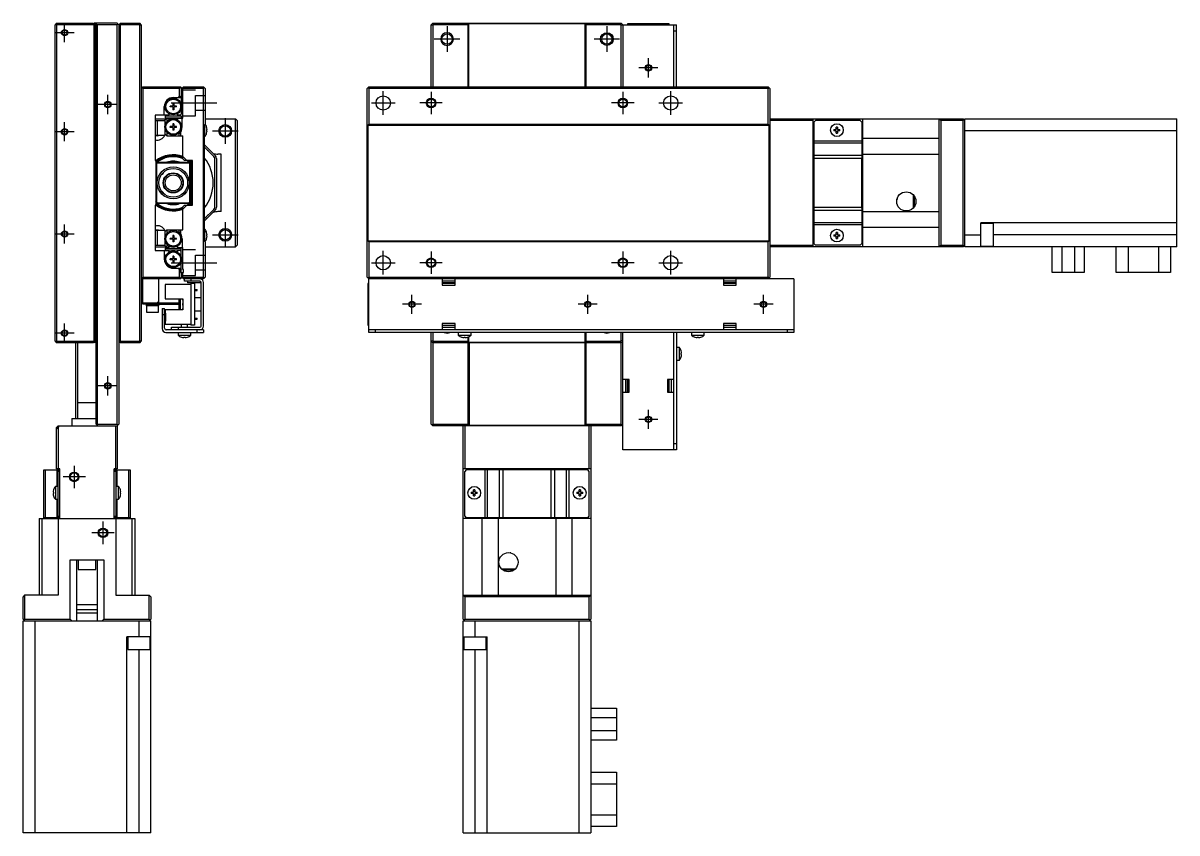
# Model space of a CAD drawing. Extents: x 0 to 751, y -8 to 465.
# Drawn here: x 390.3 to 751.3, y 113.5 to 366.9 of the extents above; entities that cross this region are included whole.
import ezdxf

# ---------------------------------------------------------------- set-up
doc = ezdxf.new("R2010")
doc.units = 0
doc.header["$LTSCALE"] = 0.5
doc.linetypes.add('CENTER', pattern=[50.8, 31.75, -6.35, 6.35, -6.35])
doc.linetypes.add('DASHED', pattern=[19.05, 12.7, -6.35])
for name, color, linetype in [('MSM_CENTER', 1, 'CENTER'), ('MSM_CONTINUOUS', 7, 'CONTINUOUS'), ('MSM_DASHED', 4, 'DASHED'), ('MSM_NARROW', 5, 'CONTINUOUS')]:
    doc.layers.add(name, color=color, linetype=linetype)

msp = doc.modelspace()

# ---------------------------------------------------------------- linework, layer by layer
at = {"layer": 'MSM_CENTER'}
for p, q in [((403.25, 360.95), (403.25, 366.95)), ((522.95, 365.95), (522.95, 357.95)), ((572.95, 365.95), (572.95, 357.95)), ((406.25, 363.95), (400.25, 363.95)), ((526.95, 361.95), (518.95, 361.95)), ((576.95, 361.95), (568.95, 361.95)), ((585.95, 349.95), (585.95, 355.95)), ((588.95, 352.95), (582.95, 352.95)), ((416.75, 338.45), (416.75, 344.45)), ((502.95, 338.25), (502.95, 345.65)), ((517.95, 345.45), (517.95, 338.45)), ((577.95, 345.45), (577.95, 338.45)), ((592.95, 338.25), (592.95, 345.65)), ((419.75, 341.45), (413.75, 341.45)), ((436.62, 341.95), (450.94, 341.95)), ((499.25, 341.95), (506.65, 341.95)), ((521.45, 341.95), (514.45, 341.95)), ((581.45, 341.95), (574.45, 341.95)), ((589.25, 341.95), (596.65, 341.95)), ((403.25, 329.95), (403.25, 335.95)), ((453.52, 337.21), (453.52, 329.21)), ((406.25, 332.95), (400.25, 332.95)), ((449.52, 333.21), (457.52, 333.21)), ((403.25, 297.95), (403.25, 303.95)), ((453.52, 304.69), (453.52, 296.69)), ((406.25, 300.95), (400.25, 300.95)), ((449.52, 300.69), (457.52, 300.69)), ((502.95, 288.25), (502.95, 295.65)), ((517.95, 295.45), (517.95, 288.45)), ((577.95, 295.45), (577.95, 288.45)), ((592.95, 288.25), (592.95, 295.65)), ((436.62, 291.95), (450.94, 291.95)), ((499.25, 291.95), (506.65, 291.95)), ((521.45, 291.95), (514.45, 291.95)), ((581.45, 291.95), (574.45, 291.95)), ((589.25, 291.95), (596.65, 291.95)), ((511.95, 275.95), (511.95, 281.95)), ((566.95, 275.95), (566.95, 281.95)), ((621.95, 275.95), (621.95, 281.95)), ((514.95, 278.95), (508.95, 278.95)), ((569.95, 278.95), (563.95, 278.95)), ((624.95, 278.95), (618.95, 278.95)), ((403.25, 266.95), (403.25, 272.95)), ((406.25, 269.95), (400.25, 269.95)), ((416.75, 250.45), (416.75, 256.45)), ((419.75, 253.45), (413.75, 253.45)), ((585.95, 239.95), (585.95, 245.95)), ((588.95, 242.95), (582.95, 242.95)), ((406.25, 228.45), (406.25, 221.45)), ((409.75, 224.95), (402.75, 224.95)), ((415.25, 210.95), (415.25, 203.95)), ((418.75, 207.45), (411.75, 207.45))]:
    msp.add_line(p, q, dxfattribs=at)
at = {"layer": 'MSM_CONTINUOUS'}
for p, q in [((400.75, 366.95), (400.25, 366.45)), ((400.25, 267.45), (400.25, 366.45)), ((400.75, 366.45), (400.5, 366.7)), ((400.75, 366.95), (412.25, 366.95)), ((400.75, 366.45), (400.75, 267.45)), ((412.55, 366.45), (400.75, 366.45)), ((412.25, 366.95), (412.65, 366.55)), ((412.35, 366.85), (412.55, 366.85)), ((412.45, 366.85), (412.55, 366.95)), ((419.75, 366.95), (412.55, 366.95)), ((412.65, 366.55), (412.55, 366.45)), ((412.55, 267.45), (412.55, 366.45)), ((412.65, 366.55), (412.75, 366.45)), ((412.85, 366.55), (412.65, 366.55)), ((412.75, 366.45), (412.75, 267.45)), ((412.75, 365.85), (412.85, 365.85)), ((412.75, 365.55), (413.05, 365.55)), ((412.85, 365.85), (412.85, 366.55)), ((413.05, 365.55), (413.05, 366.95)), ((413.25, 241.35), (413.25, 366.95)), ((413.45, 366.45), (413.25, 366.65)), ((413.45, 366.45), (413.45, 241.45)), ((419.75, 366.45), (413.45, 366.45)), ((419.75, 366.95), (420.25, 366.45)), ((420, 366.7), (419.75, 366.45)), ((419.75, 241.45), (419.75, 366.45)), ((420.75, 366.95), (420.25, 366.45)), ((426.75, 366.45), (420.25, 366.45)), ((420.25, 366.45), (420.25, 241.45)), ((420.75, 266.95), (420.75, 366.95)), ((420.75, 366.95), (426.75, 366.95)), ((426.75, 266.95), (426.75, 366.95)), ((427.25, 366.45), (426.75, 366.95)), ((427.25, 366.24), (426.75, 366.45)), ((427.25, 366.45), (427.25, 267.45)), ((517.95, 366.45), (518.45, 366.95)), ((517.95, 346.95), (517.95, 366.45)), ((518.45, 366.24), (517.95, 366.45)), ((518.65, 366.45), (518.45, 366.95)), ((518.45, 366.95), (577.45, 366.95)), ((518.65, 366.45), (518.45, 366.24)), ((518.45, 366.24), (518.45, 346.95)), ((529.5, 366.45), (518.65, 366.45)), ((529.5, 366.45), (529.8, 366.75)), ((529.5, 346.95), (529.5, 366.45)), ((529.8, 346.95), (529.8, 366.75)), ((566.1, 366.75), (529.8, 366.75)), ((566.1, 366.95), (566.1, 346.95)), ((566.1, 366.75), (566.4, 366.45)), ((566.4, 366.45), (566.4, 346.95)), ((577.24, 366.45), (566.4, 366.45)), ((577.45, 366.95), (577.24, 366.45)), ((577.45, 366.24), (577.24, 366.45)), ((577.45, 366.95), (577.95, 366.45)), ((577.95, 366.45), (577.45, 366.24)), ((577.45, 346.95), (577.45, 366.24)), ((577.95, 366.45), (577.95, 346.95)), ((577.95, 366.45), (594.75, 366.45)), ((579.45, 366.75), (579.45, 366.45)), ((592.45, 366.75), (579.45, 366.75)), ((592.45, 366.45), (592.45, 366.75)), ((593.95, 346.95), (593.95, 366.45)), ((594.75, 346.95), (594.75, 366.45)), ((594.75, 364.45), (593.95, 364.45)), ((427.25, 346.45), (427.75, 346.95)), ((427.75, 346.45), (427.5, 346.7)), ((427.75, 346.95), (439.55, 346.95)), ((439.65, 346.85), (439.25, 346.45)), ((439.55, 346.95), (439.65, 346.85)), ((439.75, 346.75), (439.65, 346.85)), ((439.75, 346.75), (439.75, 341.56)), ((440.25, 346.75), (440.45, 346.95)), ((440.25, 337.15), (440.25, 346.75)), ((440.45, 346.95), (446.75, 346.95)), ((446.75, 346.95), (447.25, 346.45)), ((447, 346.7), (446.75, 346.45)), ((498.45, 346.95), (497.95, 346.45)), ((498.2, 346.7), (498.45, 346.45)), ((498.45, 346.95), (623.45, 346.95)), ((623.95, 346.45), (623.45, 346.95)), ((623.45, 346.45), (623.7, 346.7)), ((427.75, 346.45), (427.75, 287.45)), ((439.25, 346.45), (427.75, 346.45)), ((437.25, 343.65), (439.75, 343.65)), ((439.25, 344.15), (438.75, 343.65)), ((439.25, 344.15), (439.25, 346.45)), ((439.61, 343.65), (439.25, 344.15)), ((446.75, 346.45), (440.25, 346.45)), ((446.75, 287.45), (446.75, 346.45)), ((447.25, 346.45), (447.25, 335.35)), ((497.95, 287.45), (497.95, 346.45)), ((623.45, 346.45), (498.45, 346.45)), ((498.45, 346.45), (498.45, 335.35)), ((623.45, 335.35), (623.45, 346.45)), ((623.95, 346.45), (623.95, 287.45)), ((434.45, 338.15), (434.45, 340.85)), ((437.05, 340.99), (436.25, 340.99)), ((436.25, 340.7), (436.25, 340.99)), ((437.05, 340.7), (436.25, 340.7)), ((436.78, 340.99), (436.78, 340.7)), ((437.4, 341.85), (437.11, 341.85)), ((437.11, 341.85), (437.11, 341.05)), ((437.4, 341.32), (437.11, 341.32)), ((437.11, 340.64), (437.11, 339.85)), ((437.11, 340.38), (437.4, 340.38)), ((437.4, 339.85), (437.11, 339.85)), ((437.4, 341.85), (437.4, 341.05)), ((437.4, 340.64), (437.4, 339.85)), ((438.25, 340.99), (437.46, 340.99)), ((438.25, 340.7), (437.46, 340.7)), ((437.72, 340.99), (437.72, 340.7)), ((438.25, 340.7), (438.25, 340.99)), ((439.75, 340.14), (439.75, 338.45)), ((435.71, 338.15), (431.55, 338.15)), ((431.55, 338.15), (431.55, 323.95)), ((431.55, 336.95), (435.05, 336.95)), ((434.75, 336.4), (431.55, 336.4)), ((432.25, 336.4), (432.25, 331.9)), ((434.75, 337.95), (434.75, 337.35)), ((434.75, 337.95), (439.75, 337.95)), ((434.75, 337.35), (439.75, 337.35)), ((435.25, 337.15), (434.75, 336.65)), ((434.75, 335.16), (434.75, 336.65)), ((435.25, 337.15), (435.25, 336.11)), ((435.25, 337.15), (435.71, 337.15)), ((435.93, 338.53), (435.71, 338.15)), ((435.71, 337.15), (435.79, 337.01)), ((435.82, 336.95), (435.83, 336.95)), ((438.58, 336.77), (438.8, 337.15)), ((438.68, 336.95), (438.68, 336.95)), ((438.8, 338.15), (438.72, 338.29)), ((439.45, 338.15), (438.8, 338.15)), ((438.8, 337.15), (440.25, 337.15)), ((439.45, 338.15), (439.75, 338.45)), ((439.75, 337.95), (439.75, 337.35)), ((440.05, 334.45), (440.05, 337.15)), ((447.25, 336.95), (456.75, 336.95)), ((456.75, 296.95), (456.75, 336.95)), ((456.75, 336.95), (457.25, 336.45)), ((457.25, 336.45), (457.25, 297.45)), ((623.95, 336.95), (684.45, 336.95)), ((637.45, 336.45), (623.95, 336.45)), ((637.45, 336.95), (637.45, 296.95)), ((638.25, 336.45), (637.75, 335.95)), ((637.75, 335.95), (637.75, 297.95)), ((652.25, 336.45), (638.25, 336.45)), ((652.75, 335.95), (652.25, 336.45)), ((652.75, 335.95), (652.75, 297.95)), ((652.95, 336.95), (652.95, 296.95)), ((676.95, 296.95), (676.95, 336.95)), ((676.95, 336.95), (677.45, 336.45)), ((677.45, 336.45), (677.45, 297.45)), ((684.45, 336.45), (677.45, 336.45)), ((684.95, 336.45), (684.45, 336.95)), ((684.45, 336.45), (684.7, 336.7)), ((684.45, 297.45), (684.45, 336.45)), ((684.95, 296.95), (684.95, 336.95)), ((684.95, 336.95), (751.35, 336.95)), ((751.35, 296.95), (751.35, 336.95)), ((434.75, 331.9), (434.75, 333.74)), ((435.25, 332.79), (435.25, 331.65)), ((437.05, 334.59), (436.25, 334.59)), ((436.25, 334.3), (436.25, 334.59)), ((437.05, 334.3), (436.25, 334.3)), ((436.78, 334.59), (436.78, 334.3)), ((437.4, 335.45), (437.11, 335.45)), ((437.11, 335.45), (437.11, 334.65)), ((437.4, 334.92), (437.11, 334.92)), ((437.11, 334.24), (437.11, 333.45)), ((437.11, 333.98), (437.4, 333.98)), ((437.4, 333.45), (437.11, 333.45)), ((437.4, 335.45), (437.4, 334.65)), ((437.4, 334.24), (437.4, 333.45)), ((438.25, 334.59), (437.46, 334.59)), ((438.25, 334.3), (437.46, 334.3)), ((437.72, 334.59), (437.72, 334.3)), ((438.25, 334.3), (438.25, 334.59)), ((439.05, 331.65), (439.05, 332.31)), ((439.55, 332.85), (439.55, 331.65)), ((446.95, 335.05), (447.25, 335.35)), ((446.95, 335.05), (446.95, 298.85)), ((447.15, 331.45), (447.15, 335.25)), ((447.71, 334.38), (447.71, 334.4)), ((447.71, 333.65), (447.84, 333.65)), ((447.71, 333.25), (447.71, 333.65)), ((447.84, 333.25), (447.71, 333.25)), ((447.71, 332.5), (447.71, 332.52)), ((498.15, 335.05), (498.45, 335.35)), ((498.15, 335.05), (623.75, 335.05)), ((498.15, 335.05), (498.15, 298.85)), ((498.45, 335.35), (623.45, 335.35)), ((623.45, 335.35), (623.75, 335.05)), ((623.75, 298.85), (623.75, 335.05)), ((644.02, 333.65), (644.75, 333.65)), ((644.75, 333.25), (644.02, 333.25)), ((644.75, 333.65), (644.75, 334.38)), ((644.75, 332.52), (644.75, 333.25)), ((645.15, 334.38), (645.15, 333.65)), ((645.15, 333.65), (645.88, 333.65)), ((645.88, 333.25), (645.15, 333.25)), ((645.15, 333.25), (645.15, 332.52)), ((751.35, 333.25), (684.95, 333.25)), ((431.55, 331.9), (434.75, 331.9)), ((434.75, 332.15), (435.25, 331.65)), ((435.25, 331.65), (440.25, 331.65)), ((440.25, 324.45), (440.25, 331.65)), ((446.95, 331.45), (447.15, 331.45)), ((446.95, 328.96), (450.31, 325.6)), ((637.75, 331.2), (637.45, 331.2)), ((637.75, 330.7), (637.45, 330.7)), ((637.75, 330.07), (652.75, 330.07)), ((652.75, 329.36), (637.75, 329.36)), ((652.95, 331.2), (652.75, 331.2)), ((652.95, 330.95), (676.95, 330.95)), ((440.25, 325.16), (441.46, 323.95)), ((449.96, 325.24), (446.95, 328.25)), ((452.25, 325.95), (451.25, 325.95)), ((452.25, 307.95), (452.25, 325.95)), ((637.45, 325.2), (637.75, 325.2)), ((637.75, 325.6), (652.75, 325.6)), ((652.95, 327.95), (652.75, 327.95)), ((652.95, 326.95), (652.75, 326.95)), ((652.95, 325.95), (676.95, 325.95)), ((431.55, 323.95), (431.75, 323.95)), ((431.75, 323.95), (431.75, 309.95)), ((431.75, 322.65), (432.05, 322.95)), ((432.25, 323.15), (432.05, 322.95)), ((432.05, 322.95), (432.05, 310.95)), ((432.25, 323.15), (432.55, 323.45)), ((442.25, 323.15), (432.25, 323.15)), ((432.55, 323.45), (441.95, 323.45)), ((440.75, 323.95), (440.25, 324.45)), ((443.25, 323.95), (440.75, 323.95)), ((441.95, 323.45), (442.25, 323.15)), ((442.45, 322.95), (442.25, 323.15)), ((442.45, 310.95), (442.45, 322.95)), ((442.45, 322.95), (442.75, 322.65)), ((442.75, 322.65), (442.75, 311.25)), ((443.25, 309.95), (443.25, 323.95)), ((450.25, 309.36), (450.25, 324.54)), ((450.75, 324.54), (450.75, 309.36)), ((637.65, 321.95), (637.45, 321.75)), ((637.65, 321.95), (637.65, 311.95)), ((637.75, 321.95), (637.65, 321.95)), ((652.75, 324.54), (637.75, 324.54)), ((652.78, 324.83), (652.75, 324.83)), ((652.75, 323.77), (652.78, 323.77)), ((652.75, 323.19), (652.78, 323.19)), ((652.78, 309.07), (652.78, 324.83)), ((652.95, 324.22), (652.78, 324.22)), ((652.78, 321.72), (652.95, 321.72)), ((433.69, 319.7), (433.83, 319.7)), ((433.83, 319.7), (434.05, 319.92)), ((433.83, 319.7), (433.83, 319.87)), ((434.05, 320.11), (434.05, 319.92)), ((652.78, 319.22), (652.95, 319.22)), ((433.83, 314.2), (433.69, 314.2)), ((433.69, 314.2), (433.69, 314.2)), ((433.83, 314.03), (433.83, 314.2)), ((434.05, 313.97), (433.83, 314.2)), ((652.95, 314.68), (652.78, 314.68)), ((432.05, 310.95), (431.75, 311.25)), ((432.05, 310.95), (432.25, 310.75)), ((432.25, 310.75), (442.25, 310.75)), ((432.55, 310.45), (432.25, 310.75)), ((434.05, 313.97), (434.05, 313.79)), ((442.25, 310.75), (441.95, 310.45)), ((442.25, 310.75), (442.45, 310.95)), ((442.75, 311.25), (442.45, 310.95)), ((637.45, 312.15), (637.65, 311.95)), ((637.65, 311.95), (637.75, 311.95)), ((652.75, 310.71), (652.78, 310.71)), ((652.95, 312.18), (652.78, 312.18)), ((663.75, 311.73), (663.7, 311.73)), ((663.75, 311.92), (663.75, 311.73)), ((668.85, 313.19), (668.85, 309.11)), ((669.15, 312.81), (669.15, 309.49)), ((431.75, 309.95), (431.55, 309.95)), ((431.55, 309.95), (431.55, 295.75)), ((441.95, 310.45), (432.55, 310.45)), ((441.46, 309.95), (440.25, 308.74)), ((440.25, 309.45), (440.75, 309.95)), ((440.25, 302.25), (440.25, 309.45)), ((440.75, 309.95), (443.25, 309.95)), ((446.95, 305.65), (449.96, 308.66)), ((450.31, 308.3), (446.95, 304.94)), ((452.25, 307.95), (451.25, 307.95)), ((637.75, 308.7), (637.45, 308.7)), ((637.75, 309.36), (652.75, 309.36)), ((652.75, 308.3), (637.75, 308.3)), ((652.75, 310.13), (652.78, 310.13)), ((652.75, 309.07), (652.78, 309.07)), ((652.75, 306.95), (652.95, 306.95)), ((652.78, 309.68), (652.95, 309.68)), ((652.95, 307.95), (676.95, 307.95)), ((637.75, 304.54), (652.75, 304.54)), ((652.75, 303.83), (637.75, 303.83)), ((652.75, 305.95), (652.95, 305.95)), ((689.95, 296.95), (689.95, 304.44)), ((751.35, 304.44), (689.95, 304.44)), ((693.95, 304.19), (689.95, 304.19)), ((693.95, 297.19), (693.95, 304.19)), ((434.75, 302), (431.55, 302)), ((432.25, 302), (432.25, 297.5)), ((435.25, 302.25), (434.75, 301.75)), ((434.75, 300.16), (434.75, 302)), ((435.25, 302.25), (435.25, 301.11)), ((435.25, 302.25), (440.25, 302.25)), ((437.4, 300.45), (437.11, 300.45)), ((437.11, 300.45), (437.11, 299.65)), ((437.4, 299.92), (437.11, 299.92)), ((437.4, 300.45), (437.4, 299.65)), ((439.05, 301.59), (439.05, 302.25)), ((439.55, 302.25), (439.55, 301.05)), ((447.15, 302.45), (446.95, 302.45)), ((447.15, 298.65), (447.15, 302.45)), ((447.71, 301.38), (447.71, 301.4)), ((447.71, 300.65), (447.84, 300.65)), ((447.71, 300.25), (447.71, 300.65)), ((447.84, 300.25), (447.71, 300.25)), ((637.45, 303.2), (637.75, 303.2)), ((637.45, 302.7), (637.75, 302.7)), ((644.02, 300.65), (644.75, 300.65)), ((644.75, 300.25), (644.02, 300.25)), ((644.75, 300.65), (644.75, 301.38)), ((644.75, 299.52), (644.75, 300.25)), ((645.15, 301.38), (645.15, 300.65)), ((645.15, 300.65), (645.88, 300.65)), ((645.88, 300.25), (645.15, 300.25)), ((645.15, 300.25), (645.15, 299.52)), ((652.75, 302.7), (652.95, 302.7)), ((676.95, 302.95), (652.95, 302.95)), ((684.95, 300.65), (689.95, 300.65)), ((751.35, 300.74), (693.95, 300.74)), ((431.55, 297.5), (434.75, 297.5)), ((431.55, 296.95), (435.05, 296.95)), ((434.75, 297.25), (434.75, 298.74)), ((434.75, 297.25), (435.25, 296.75)), ((434.75, 296.55), (434.75, 295.95)), ((434.75, 296.55), (439.75, 296.55)), ((434.95, 296.55), (434.95, 296.95)), ((435.25, 297.79), (435.25, 296.75)), ((435.25, 296.75), (435.71, 296.75)), ((435.79, 296.89), (435.71, 296.75)), ((435.82, 296.95), (435.83, 296.95)), ((437.05, 299.59), (436.25, 299.59)), ((436.25, 299.3), (436.25, 299.59)), ((437.05, 299.3), (436.25, 299.3)), ((436.78, 299.59), (436.78, 299.3)), ((437.11, 299.24), (437.11, 298.45)), ((437.11, 298.98), (437.4, 298.98)), ((437.4, 298.45), (437.11, 298.45)), ((437.4, 299.24), (437.4, 298.45)), ((438.25, 299.59), (437.46, 299.59)), ((438.25, 299.3), (437.46, 299.3)), ((437.72, 299.59), (437.72, 299.3)), ((438.25, 299.3), (438.25, 299.59)), ((438.8, 296.75), (438.58, 297.13)), ((438.68, 296.95), (438.68, 296.95)), ((438.8, 296.75), (440.25, 296.75)), ((439.75, 293.76), (439.75, 296.75)), ((440.05, 299.45), (440.05, 296.75)), ((440.25, 290.01), (440.25, 296.75)), ((447.25, 298.55), (446.95, 298.85)), ((447.25, 298.55), (447.25, 287.45)), ((447.25, 296.95), (456.75, 296.95)), ((447.71, 299.5), (447.71, 299.52)), ((457.25, 297.45), (456.75, 296.95)), ((498.15, 298.85), (623.75, 298.85)), ((498.45, 298.55), (498.15, 298.85)), ((498.45, 298.55), (498.45, 287.45)), ((623.45, 298.55), (498.45, 298.55)), ((623.75, 298.85), (623.45, 298.55)), ((623.45, 287.45), (623.45, 298.55)), ((623.95, 297.45), (637.45, 297.45)), ((684.45, 296.95), (623.95, 296.95)), ((637.75, 297.95), (638.25, 297.45)), ((652.25, 297.45), (638.25, 297.45)), ((652.25, 297.45), (652.75, 297.95)), ((677.45, 297.45), (676.95, 296.95)), ((677.45, 297.45), (684.45, 297.45)), ((684.7, 297.2), (684.45, 297.45)), ((684.45, 296.95), (684.95, 297.45)), ((751.35, 296.95), (684.95, 296.95)), ((689.95, 297.19), (693.95, 297.19)), ((712.35, 288.95), (712.35, 296.95)), ((715.35, 296.95), (715.35, 288.95)), ((719.35, 288.95), (719.35, 296.95)), ((722.35, 296.95), (722.35, 288.95)), ((732.35, 288.95), (732.35, 296.95)), ((736.05, 296.95), (736.05, 288.95)), ((745.65, 288.95), (745.65, 296.95)), ((749.35, 296.95), (749.35, 288.95)), ((431.55, 295.75), (435.71, 295.75)), ((434.45, 295.75), (434.45, 293.05)), ((434.75, 295.95), (439.75, 295.95)), ((434.95, 295.75), (434.95, 295.95)), ((435.71, 295.75), (435.93, 295.37)), ((437.05, 293.19), (436.25, 293.19)), ((436.25, 292.9), (436.25, 293.19)), ((437.05, 292.9), (436.25, 292.9)), ((436.78, 293.19), (436.78, 292.9)), ((437.4, 294.05), (437.11, 294.05)), ((437.11, 294.05), (437.11, 293.25)), ((437.4, 293.52), (437.11, 293.52)), ((437.11, 292.84), (437.11, 292.05)), ((437.11, 292.58), (437.4, 292.58)), ((437.4, 294.05), (437.4, 293.25)), ((437.4, 292.84), (437.4, 292.05)), ((438.25, 293.19), (437.46, 293.19)), ((438.25, 292.9), (437.46, 292.9)), ((437.72, 293.19), (437.72, 292.9)), ((438.25, 292.9), (438.25, 293.19)), ((438.72, 295.61), (438.8, 295.75)), ((439.45, 295.75), (438.8, 295.75)), ((439.75, 295.45), (439.45, 295.75)), ((437.4, 292.05), (437.11, 292.05)), ((437.25, 290.25), (439.75, 290.25)), ((438.75, 290.25), (439.25, 289.75)), ((439.25, 289.75), (439.61, 290.25)), ((439.25, 287.45), (439.25, 289.75)), ((439.59, 288.95), (440.42, 288.95)), ((439.75, 288.95), (439.75, 292.34)), ((722.35, 288.95), (712.35, 288.95)), ((749.35, 288.95), (732.35, 288.95)), ((427.75, 286.95), (427.25, 287.45)), ((427.5, 287.2), (427.75, 287.45)), ((427.75, 287.45), (439.25, 287.45)), ((427.75, 278.95), (427.75, 286.95)), ((439.55, 286.95), (427.75, 286.95)), ((432.75, 278.45), (432.75, 286.95)), ((439.25, 287.45), (439.65, 287.05)), ((439.75, 287.15), (439.55, 286.95)), ((439.75, 288.69), (439.75, 287.15)), ((440.25, 287.15), (440.25, 288.69)), ((440.25, 287.45), (446.75, 287.45)), ((440.45, 286.95), (440.25, 287.15)), ((446.75, 286.95), (440.45, 286.95)), ((440.75, 286.15), (440.75, 286.95)), ((445.55, 286.15), (440.75, 286.15)), ((441.75, 286.15), (441.75, 285.65)), ((445.75, 285.65), (441.75, 285.65)), ((442.75, 286.95), (442.75, 286.15)), ((443.95, 285.45), (442.75, 285.45)), ((442.75, 285.45), (442.75, 272.45)), ((443.95, 285.45), (443.95, 272.45)), ((445.75, 285.65), (445.75, 286.1)), ((445.95, 272.15), (445.95, 285.75)), ((446.75, 287.45), (447, 287.2)), ((447.25, 287.45), (446.75, 286.95)), ((446.75, 272.15), (446.75, 285.75)), ((497.95, 287.45), (498.45, 286.95)), ((498.45, 285.45), (498.15, 285.45)), ((498.15, 285.45), (498.15, 272.45)), ((498.45, 287.45), (498.2, 287.2)), ((498.45, 287.45), (623.45, 287.45)), ((498.45, 270.15), (498.45, 286.95)), ((631.45, 286.95), (498.45, 286.95)), ((521.45, 286.95), (521.45, 284.95)), ((525.45, 286.15), (521.45, 286.15)), ((525.45, 285.65), (521.45, 285.65)), ((525.45, 285.45), (521.45, 285.45)), ((525.45, 284.95), (525.45, 286.95)), ((609.45, 286.95), (609.45, 284.95)), ((613.45, 286.15), (609.45, 286.15)), ((613.45, 285.65), (609.45, 285.65)), ((613.45, 285.45), (609.45, 285.45)), ((613.45, 284.95), (613.45, 286.95)), ((623.7, 287.2), (623.45, 287.45)), ((623.45, 286.95), (623.95, 287.45)), ((631.45, 286.95), (631.45, 270.15)), ((442.75, 285.2), (434.75, 285.2)), ((434.75, 285.2), (434.75, 280.7)), ((443.95, 283.57), (444.75, 283.57)), ((443.95, 283.32), (444.75, 283.32)), ((444.75, 283.32), (444.75, 283.57)), ((521.45, 284.95), (525.45, 284.95)), ((609.45, 284.95), (613.45, 284.95)), ((427.75, 279.45), (438.75, 279.45)), ((428.75, 278.95), (427.75, 278.95)), ((428.75, 279.45), (428.75, 278.45)), ((428.75, 278.95), (438.75, 278.95)), ((432.75, 278.45), (428.75, 278.45)), ((428.85, 278.45), (428.85, 276.45)), ((432.75, 279.95), (432.25, 279.45)), ((432.65, 276.45), (432.65, 278.45)), ((434.75, 280.7), (440.25, 280.7)), ((438.75, 279.45), (438.75, 278.95)), ((439.05, 277.2), (439.05, 280.7)), ((439.55, 277.2), (439.55, 280.7)), ((440.25, 280.7), (440.25, 277.2)), ((445.95, 280.95), (443.95, 280.95)), ((428.85, 276.45), (432.65, 276.45)), ((433.75, 277.65), (434.55, 277.65)), ((433.75, 277.65), (433.75, 271.35)), ((434.55, 275.65), (433.75, 275.65)), ((434.55, 271.45), (434.55, 277.65)), ((440.25, 277.2), (434.75, 277.2)), ((434.75, 277.2), (434.75, 276.2)), ((434.75, 276.2), (434.85, 276.2)), ((434.75, 275.4), (434.75, 274.5)), ((434.85, 275.4), (434.75, 275.4)), ((434.85, 275.02), (434.75, 275.02)), ((434.85, 274.87), (434.75, 274.87)), ((434.85, 274.5), (434.75, 274.5)), ((434.85, 276.2), (434.85, 273.7)), ((443.95, 276.95), (445.95, 276.95)), ((443.95, 274.57), (444.75, 274.57)), ((444.75, 274.32), (444.75, 274.57)), ((434.75, 273.7), (434.85, 273.7)), ((434.75, 273.7), (434.75, 272.7)), ((434.75, 272.7), (442.75, 272.7)), ((446.75, 270.95), (435.05, 270.95)), ((436.75, 270.95), (436.75, 271.75)), ((436.75, 271.75), (445.55, 271.75)), ((438.75, 271.75), (438.75, 270.95)), ((439.75, 272.7), (439.75, 271.75)), ((441.75, 271.75), (441.75, 272.7)), ((443.95, 272.45), (442.75, 272.45)), ((443.95, 274.32), (444.75, 274.32)), ((444.75, 270.15), (444.75, 270.95)), ((446.75, 270.95), (446.75, 270.15)), ((498.15, 272.45), (498.45, 272.45)), ((631.45, 270.95), (498.45, 270.95)), ((500.45, 270.95), (500.45, 270.15)), ((525.45, 272.95), (521.45, 272.95)), ((521.45, 272.95), (521.45, 270.95)), ((521.45, 272.45), (525.45, 272.45)), ((521.45, 271.75), (525.45, 271.75)), ((525.45, 270.95), (525.45, 272.95)), ((613.45, 272.95), (609.45, 272.95)), ((609.45, 272.95), (609.45, 270.95)), ((609.45, 272.45), (613.45, 272.45)), ((609.45, 271.75), (613.45, 271.75)), ((613.45, 270.95), (613.45, 272.95)), ((629.45, 270.15), (629.45, 270.95)), ((400.25, 267.45), (400.75, 266.95)), ((400.5, 267.2), (400.75, 267.45)), ((400.75, 267.45), (412.55, 267.45)), ((412.65, 267.35), (412.25, 266.95)), ((412.55, 267.45), (412.65, 267.35)), ((412.75, 267.45), (412.65, 267.35)), ((412.65, 267.35), (412.85, 267.35)), ((412.75, 268.35), (413.15, 268.35)), ((412.85, 268.05), (412.75, 268.05)), ((412.85, 267.35), (412.85, 268.05)), ((413.15, 241.45), (413.15, 268.35)), ((420.25, 267.45), (426.75, 267.45)), ((420.25, 267.45), (420.75, 266.95)), ((426.75, 267.45), (427.25, 267.66)), ((426.75, 266.95), (427.25, 267.45)), ((434.95, 270.15), (446.75, 270.15)), ((438.75, 270.15), (438.75, 269.25)), ((438.75, 269.25), (442.75, 269.25)), ((439.8, 268.69), (439.82, 268.69)), ((440.55, 268.69), (440.95, 268.69)), ((440.55, 268.56), (440.55, 268.69)), ((440.95, 268.69), (440.95, 268.56)), ((441.68, 268.69), (441.7, 268.69)), ((442.75, 269.25), (442.75, 270.15)), ((631.45, 270.15), (498.45, 270.15)), ((517.95, 241.45), (517.95, 270.15)), ((517.95, 267.45), (518.45, 267.66)), ((518.45, 266.95), (517.95, 267.45)), ((518.45, 270.15), (518.45, 267.66)), ((518.45, 267.66), (518.65, 267.45)), ((518.45, 266.95), (518.65, 267.45)), ((518.65, 267.45), (529.5, 267.45)), ((526.45, 270.15), (526.45, 269.25)), ((526.45, 269.25), (530.45, 269.25)), ((527.5, 268.69), (527.52, 268.69)), ((528.25, 268.69), (528.65, 268.69)), ((528.25, 268.56), (528.25, 268.69)), ((528.65, 268.69), (528.65, 268.56)), ((529.38, 268.69), (529.4, 268.69)), ((529.5, 267.45), (529.5, 268.73)), ((529.8, 267.15), (529.5, 267.45)), ((529.8, 267.15), (529.8, 268.85)), ((530.45, 269.25), (530.45, 270.15)), ((566.1, 270.15), (566.1, 266.95)), ((566.4, 267.45), (566.1, 267.15)), ((566.4, 270.15), (566.4, 267.45)), ((566.4, 267.45), (577.24, 267.45)), ((577.24, 267.45), (577.45, 267.66)), ((577.24, 267.45), (577.45, 266.95)), ((577.45, 267.66), (577.45, 270.15)), ((577.95, 267.45), (577.45, 267.66)), ((577.95, 267.45), (577.45, 266.95)), ((577.95, 233.45), (577.95, 270.15)), ((593.95, 233.45), (593.95, 270.15)), ((594.75, 270.15), (594.75, 233.45)), ((599.45, 270.15), (599.45, 269.25)), ((599.45, 269.25), (603.45, 269.25)), ((600.5, 268.69), (600.52, 268.69)), ((601.25, 268.69), (601.65, 268.69)), ((601.25, 268.56), (601.25, 268.69)), ((601.65, 268.69), (601.65, 268.56)), ((602.38, 268.69), (602.4, 268.69)), ((603.45, 269.25), (603.45, 270.15)), ((412.25, 266.95), (400.75, 266.95)), ((406.75, 243.25), (406.75, 266.95)), ((407.25, 266.95), (407.25, 243.25)), ((412.55, 267.05), (412.35, 267.05)), ((426.75, 266.95), (420.75, 266.95)), ((577.45, 266.95), (518.45, 266.95)), ((518.45, 266.95), (518.45, 241.45)), ((529.55, 241.45), (529.55, 266.95)), ((529.8, 267.15), (566.1, 267.15)), ((529.85, 266.95), (529.85, 241.15)), ((566.05, 266.95), (566.05, 241.15)), ((566.35, 266.95), (566.35, 241.45)), ((577.45, 241.45), (577.45, 266.95)), ((595.65, 265.45), (594.75, 265.45)), ((595.65, 261.45), (595.65, 265.45)), ((596.2, 264.38), (596.2, 264.4)), ((596.2, 263.65), (596.33, 263.65)), ((596.2, 263.25), (596.2, 263.65)), ((594.75, 261.45), (595.65, 261.45)), ((596.33, 263.25), (596.2, 263.25)), ((596.2, 262.5), (596.2, 262.52)), ((579.95, 255.45), (577.95, 255.45)), ((578.75, 255.45), (578.75, 251.45)), ((579.25, 255.45), (579.25, 251.45)), ((579.45, 255.45), (579.45, 251.45)), ((579.95, 251.45), (579.95, 255.45)), ((593.95, 255.45), (591.95, 255.45)), ((591.95, 255.45), (591.95, 251.45)), ((592.45, 251.45), (592.45, 255.45)), ((593.15, 251.45), (593.15, 255.45)), ((577.95, 251.45), (579.95, 251.45)), ((591.95, 251.45), (593.95, 251.45)), ((407.25, 248.25), (413.15, 248.25)), ((405.5, 243.25), (413.15, 243.25)), ((405.5, 243.25), (405.5, 240.95)), ((400.75, 240.45), (401.25, 240.95)), ((400.75, 227.45), (400.75, 240.45)), ((401.25, 240.34), (400.75, 239.84)), ((401.56, 240.95), (401.25, 240.34)), ((401.25, 240.95), (419.75, 240.95)), ((401.25, 240.34), (401.25, 227.45)), ((413.15, 241.45), (413.25, 241.35)), ((413.25, 241.35), (413.65, 240.95)), ((413.3, 241.3), (413.45, 241.45)), ((413.45, 241.45), (419.75, 241.45)), ((419.25, 227.45), (419.25, 240.95)), ((419.75, 241.45), (420, 241.2)), ((420.25, 241.45), (419.75, 240.95)), ((419.75, 240.95), (419.75, 227.45)), ((517.95, 241.45), (518.45, 240.95)), ((518.2, 241.2), (518.45, 241.45)), ((518.45, 241.45), (529.55, 241.45)), ((577.45, 240.95), (518.45, 240.95)), ((527.95, 180.45), (527.95, 240.95)), ((528.45, 240.95), (528.45, 227.45)), ((529.85, 241.15), (529.55, 241.45)), ((529.85, 241.15), (566.05, 241.15)), ((566.35, 241.45), (566.05, 241.15)), ((566.35, 241.45), (577.45, 241.45)), ((567.45, 227.45), (567.45, 240.95)), ((567.95, 240.95), (567.95, 180.45)), ((577.45, 241.45), (577.7, 241.2)), ((577.45, 240.95), (577.95, 241.45)), ((593.95, 235.45), (594.75, 235.45)), ((594.75, 233.45), (577.95, 233.45)), ((396.75, 212.15), (396.75, 227.15)), ((396.75, 227.15), (401.75, 227.15)), ((397.19, 227.15), (397.19, 212.15)), ((401.75, 227.45), (400.75, 227.45)), ((400.96, 221.95), (400.96, 227.15)), ((401.25, 212.15), (401.25, 227.15)), ((401.75, 226.65), (401.25, 226.65)), ((401.75, 211.95), (401.75, 227.45)), ((419.75, 227.45), (418.75, 227.45)), ((418.75, 211.95), (418.75, 227.45)), ((418.75, 227.15), (423.75, 227.15)), ((419.25, 226.65), (418.75, 226.65)), ((419.25, 227.15), (419.25, 212.15)), ((419.55, 227.15), (419.55, 221.95)), ((423.31, 212.15), (423.31, 227.15)), ((423.75, 227.15), (423.75, 212.15)), ((567.95, 227.45), (527.95, 227.45)), ((528.95, 227.15), (528.45, 226.65)), ((528.45, 212.65), (528.45, 226.65)), ((566.95, 227.15), (528.95, 227.15)), ((533.7, 227.45), (533.7, 227.15)), ((534.2, 227.45), (534.2, 227.15)), ((534.83, 212.15), (534.83, 227.15)), ((535.53, 227.15), (535.53, 212.15)), ((539.3, 212.15), (539.3, 227.15)), ((539.7, 227.15), (539.7, 227.45)), ((540.36, 227.15), (540.36, 212.15)), ((543.15, 227.45), (542.95, 227.25)), ((552.95, 227.25), (542.95, 227.25)), ((542.95, 227.25), (542.95, 227.15)), ((552.95, 227.25), (552.75, 227.45)), ((552.95, 227.15), (552.95, 227.25)), ((555.53, 212.15), (555.53, 227.15)), ((556.2, 227.45), (556.2, 227.15)), ((556.59, 227.15), (556.59, 212.15)), ((560.36, 212.15), (560.36, 227.15)), ((561.07, 227.15), (561.07, 212.15)), ((561.7, 227.15), (561.7, 227.45)), ((562.2, 227.15), (562.2, 227.45)), ((567.45, 226.65), (566.95, 227.15)), ((567.45, 212.65), (567.45, 226.65)), ((399.8, 220.9), (399.8, 220.88)), ((400.36, 221.95), (400.36, 217.95)), ((401.25, 221.95), (400.36, 221.95)), ((420.15, 221.95), (419.25, 221.95)), ((420.15, 217.95), (420.15, 221.95)), ((420.71, 220.88), (420.71, 220.9)), ((531.25, 220.15), (531.25, 220.88)), ((531.65, 220.88), (531.65, 220.15)), ((564.25, 220.15), (564.25, 220.88)), ((564.65, 220.88), (564.65, 220.15)), ((399.67, 220.15), (399.8, 220.15)), ((399.8, 219.75), (399.67, 219.75)), ((399.8, 220.15), (399.8, 219.75)), ((399.8, 219.02), (399.8, 219)), ((400.36, 217.95), (401.25, 217.95)), ((400.96, 212.15), (400.96, 217.95)), ((419.25, 217.95), (420.15, 217.95)), ((419.55, 217.95), (419.55, 212.15)), ((420.71, 220.15), (420.84, 220.15)), ((420.71, 219.75), (420.71, 220.15)), ((420.84, 219.75), (420.71, 219.75)), ((420.71, 219), (420.71, 219.02)), ((530.52, 220.15), (531.25, 220.15)), ((531.25, 219.75), (530.52, 219.75)), ((531.25, 219.02), (531.25, 219.75)), ((531.65, 220.15), (532.38, 220.15)), ((531.65, 219.75), (531.65, 219.02)), ((532.38, 219.75), (531.65, 219.75)), ((563.52, 220.15), (564.25, 220.15)), ((564.25, 219.75), (563.52, 219.75)), ((564.25, 219.02), (564.25, 219.75)), ((564.65, 220.15), (565.38, 220.15)), ((564.65, 219.75), (564.65, 219.02)), ((565.38, 219.75), (564.65, 219.75)), ((395.25, 211.95), (395.25, 187.95)), ((395.25, 211.95), (425.25, 211.95)), ((396.25, 187.95), (396.25, 211.95)), ((401.75, 212.15), (396.75, 212.15)), ((401.25, 212.65), (401.75, 212.65)), ((401.25, 211.95), (401.25, 187.95)), ((418.75, 212.65), (419.25, 212.65)), ((423.75, 212.15), (418.75, 212.15)), ((419.25, 211.95), (419.25, 187.95)), ((424.25, 211.95), (424.25, 187.95)), ((425.25, 211.95), (425.25, 187.95)), ((567.95, 211.95), (527.95, 211.95)), ((528.45, 212.65), (528.95, 212.15)), ((566.95, 212.15), (528.95, 212.15)), ((533.7, 212.15), (533.7, 211.95)), ((533.95, 187.95), (533.95, 211.95)), ((536.95, 212.15), (536.95, 211.95)), ((537.95, 212.15), (537.95, 211.95)), ((538.95, 211.95), (538.95, 187.95)), ((540.07, 212.15), (540.07, 212.12)), ((540.07, 212.12), (555.83, 212.12)), ((540.67, 212.12), (540.67, 211.95)), ((541.12, 212.15), (541.12, 212.12)), ((541.71, 212.15), (541.71, 212.12)), ((543.17, 211.95), (543.17, 212.12)), ((545.67, 211.95), (545.67, 212.12)), ((550.22, 212.12), (550.22, 211.95)), ((552.72, 212.12), (552.72, 211.95)), ((554.19, 212.15), (554.19, 212.12)), ((554.77, 212.15), (554.77, 212.12)), ((555.22, 211.95), (555.22, 212.12)), ((555.83, 212.12), (555.83, 212.15)), ((556.95, 211.95), (556.95, 187.95)), ((557.95, 211.95), (557.95, 212.15)), ((558.95, 211.95), (558.95, 212.15)), ((561.95, 211.95), (561.95, 187.95)), ((562.2, 211.95), (562.2, 212.15)), ((566.95, 212.15), (567.45, 212.65)), ((405, 198.95), (415.5, 198.95)), ((405, 180.45), (405, 198.95)), ((407, 198.95), (407, 179.95)), ((407.5, 198.95), (407.5, 195.95)), ((413, 195.95), (413, 198.95)), ((413.5, 179.95), (413.5, 198.95)), ((415.5, 198.95), (415.5, 180.45)), ((542.73, 201.15), (542.73, 201.19)), ((542.92, 201.15), (542.73, 201.15)), ((407.5, 195.95), (413, 195.95)), ((544.19, 196.05), (540.11, 196.05)), ((543.81, 195.75), (540.49, 195.75)), ((390.75, 187.95), (390.25, 187.45)), ((401.25, 187.95), (390.75, 187.95)), ((390.75, 187.95), (390.75, 180.45)), ((419.25, 187.95), (429.75, 187.95)), ((429.75, 180.45), (429.75, 187.95)), ((430.25, 187.45), (429.75, 187.95)), ((528.45, 187.45), (527.95, 187.95)), ((527.95, 187.95), (567.95, 187.95)), ((567.95, 187.95), (567.45, 187.45)), ((390.25, 180.45), (390.25, 187.45)), ((413.5, 184.95), (407, 184.95)), ((430.25, 187.45), (430.25, 180.45)), ((528.45, 187.45), (528.45, 180.45)), ((567.45, 187.45), (528.45, 187.45)), ((567.45, 180.45), (567.45, 187.45)), ((407, 183.45), (413.5, 183.45)), ((407, 182.45), (413.5, 182.45)), ((390.25, 180.45), (390.75, 179.95)), ((390.25, 113.55), (390.25, 179.95)), ((390.25, 179.95), (430.25, 179.95)), ((390.5, 180.2), (390.75, 180.45)), ((390.75, 180.45), (405, 180.45)), ((393.95, 179.95), (393.95, 113.55)), ((405, 180.45), (405.5, 179.95)), ((415, 179.95), (415.5, 180.45)), ((415.5, 180.45), (429.75, 180.45)), ((426.55, 174.95), (426.55, 179.95)), ((429.75, 180.45), (430, 180.2)), ((430.25, 180.45), (429.75, 179.95)), ((430.25, 113.55), (430.25, 179.95)), ((527.95, 180.45), (528.45, 179.95)), ((527.95, 179.95), (567.95, 179.95)), ((527.95, 113.55), (527.95, 179.95)), ((528.2, 180.2), (528.45, 180.45)), ((528.45, 180.45), (567.45, 180.45)), ((531.65, 179.95), (531.65, 174.95)), ((564.25, 113.55), (564.25, 179.95)), ((567.45, 180.45), (567.7, 180.2)), ((567.95, 180.45), (567.45, 179.95)), ((567.95, 179.95), (567.95, 113.55)), ((430.25, 174.95), (422.77, 174.95)), ((422.77, 113.55), (422.77, 174.95)), ((423.02, 174.95), (423.02, 170.95)), ((430.02, 170.95), (430.02, 174.95)), ((527.95, 174.95), (535.44, 174.95)), ((528.18, 174.95), (528.18, 170.95)), ((535.18, 170.95), (535.18, 174.95)), ((535.44, 113.55), (535.44, 174.95)), ((423.02, 170.95), (430.02, 170.95)), ((426.47, 170.95), (426.47, 113.55)), ((528.18, 170.95), (535.18, 170.95)), ((531.74, 113.55), (531.74, 170.95)), ((567.95, 152.55), (575.95, 152.55)), ((575.95, 152.55), (575.95, 142.55)), ((575.95, 149.55), (567.95, 149.55)), ((567.95, 145.55), (575.95, 145.55)), ((575.95, 142.55), (567.95, 142.55)), ((567.95, 132.55), (575.95, 132.55)), ((575.95, 132.55), (575.95, 115.55)), ((575.95, 128.85), (567.95, 128.85)), ((567.95, 119.25), (575.95, 119.25)), ((575.95, 115.55), (567.95, 115.55)), ((430.25, 113.55), (390.25, 113.55)), ((527.95, 113.55), (567.95, 113.55))]:
    msp.add_line(p, q, dxfattribs=at)
for centre, radius in [((403.25, 363.95), 0.783), ((522.95, 361.95), 1.62), ((572.95, 361.95), 1.62), ((585.95, 352.95), 0.783), ((437.25, 340.85), 2.6), ((437.25, 340.85), 2.3), ((502.95, 341.95), 2.25), ((517.95, 341.95), 1.23), ((577.95, 341.95), 1.23), ((592.95, 341.95), 2.25), ((416.75, 341.45), 0.783), ((437.25, 334.45), 2.6), ((437.25, 334.45), 2.3), ((403.25, 332.95), 0.783), ((453.52, 333.21), 1.62), ((644.95, 333.45), 2), ((437.25, 316.95), 5), ((437.25, 316.95), 4.5), ((437.25, 316.95), 3.15), ((437.25, 316.95), 3), ((666.65, 311.15), 3), ((403.25, 300.95), 0.783), ((437.25, 299.45), 2.6), ((437.25, 299.45), 2.3), ((453.52, 300.69), 1.62), ((644.95, 300.45), 2), ((437.25, 293.05), 2.6), ((437.25, 293.05), 2.3), ((502.95, 291.95), 2.25), ((517.95, 291.95), 1.23), ((577.95, 291.95), 1.23), ((592.95, 291.95), 2.25), ((511.95, 278.95), 0.783), ((566.95, 278.95), 0.783), ((621.95, 278.95), 0.783), ((403.25, 269.95), 0.783), ((416.75, 253.45), 0.783), ((585.95, 242.95), 0.783), ((406.25, 224.95), 1.23), ((531.45, 219.95), 2), ((564.45, 219.95), 2), ((415.25, 207.45), 1.23), ((542.15, 198.25), 3)]:
    msp.add_circle(centre, radius, dxfattribs=at)
for centre, radius, start, end in [((412.55, 366.55), 0.3, 0, 90), ((412.55, 365.85), 0.3, 311.8103, 0), ((437.25, 340.85), 2.8, 90, 180), ((437.05, 341.05), 0.06, 270, 0), ((437.05, 340.64), 0.06, 0, 90), ((437.46, 341.05), 0.06, 180, 270), ((437.46, 340.64), 0.06, 90, 180), ((437.25, 337.65), 1.59, 143.8028, 169.1069), ((437.25, 337.65), 1.59, 190.8931, 216.1972), ((437.37, 337.76), 1.75, 205.4948, 217.006), ((437.37, 337.53), 1.75, 142.994, 145.4948), ((437.25, 337.65), 1.59, 10.8931, 36.1972), ((437.25, 337.65), 1.59, 323.8028, 349.107), ((437.14, 337.53), 1.75, 25.4948, 37.006), ((437.14, 337.76), 1.75, 322.994, 325.4948), ((437.05, 334.65), 0.06, 270, 0), ((437.05, 334.24), 0.06, 0, 90), ((437.46, 334.65), 0.06, 180, 270), ((437.46, 334.24), 0.06, 90, 180), ((437.25, 334.45), 2.8, 310.0052, 360), ((444.65, 333.45), 3.2, 321.3178, 342.73), ((444.65, 333.45), 3.2, 17.27, 36.1018), ((444.65, 333.45), 3.19, 3.5903, 16.9053), ((444.65, 333.45), 3.19, 343.0947, 356.4096), ((644.95, 333.45), 0.95, 167.8468, 192.1532), ((644.95, 333.45), 0.435, 152.6335, 207.3665), ((644.95, 333.45), 0.95, 77.8468, 102.1532), ((644.95, 333.45), 0.435, 62.6335, 117.3665), ((644.95, 333.45), 0.435, 242.6335, 297.3665), ((644.95, 333.45), 0.95, 257.8468, 282.1532), ((644.95, 333.45), 0.435, 332.6335, 27.3665), ((644.95, 333.45), 0.95, 347.8468, 12.1532), ((432.25, 332.95), 2.6, 254.3815, 336.1812), ((437.25, 316.95), 8.8, 70.0677, 128.6822), ((437.25, 316.95), 8.5, 69.3327, 130.3202), ((437.25, 316.95), 8.2, 68.5399, 132.1236), ((451.25, 330.95), 5, 216.8699, 233.1301), ((451.25, 330.95), 5, 252.1331, 270), ((449.25, 324.54), 1, 0, 45), ((449.25, 324.54), 1.5, 0, 45), ((437.25, 316.95), 6.8, 72.9174, 107.0826), ((437.25, 316.95), 8.2, 42.9703, 58.6118), ((437.25, 316.95), 8.5, 45.0991, 55.4397), ((437.25, 316.95), 8.8, 47.0141, 52.6982), ((437.25, 316.95), 12.5, 320.8958, 39.1042), ((437.25, 316.95), 6.8, 28.0725, 36.0189), ((437.25, 316.95), 6.5, 22.6199, 32.2042), ((442.03, 321.72), 1.67, 295.823, 299.2973), ((442.03, 321.72), 1.9, 292.4977, 299.3427), ((442.03, 321.72), 1.98, 291.588, 299.3033), ((437.25, 316.95), 6.5, 327.7958, 337.3801), ((437.25, 316.95), 8.2, 227.8764, 291.4601), ((437.25, 316.95), 8.2, 301.3881, 317.0297), ((437.25, 316.95), 8.5, 304.5603, 314.9009), ((437.25, 316.95), 6.8, 323.9811, 331.9275), ((437.25, 316.95), 8.5, 229.6798, 290.6673), ((437.25, 316.95), 8.8, 231.3178, 289.9323), ((437.25, 316.95), 6.8, 252.9174, 287.0826), ((437.25, 316.95), 8.8, 307.3018, 312.9859), ((451.25, 302.95), 5, 126.8699, 143.1301), ((451.25, 302.95), 5, 90, 107.8669), ((449.25, 309.36), 1, 315, 0), ((449.25, 309.36), 1.5, 315, 0), ((432.25, 300.95), 2.6, 23.8188, 105.6185), ((437.25, 299.45), 2.8, 0, 49.9948), ((444.65, 300.45), 3.2, 17.27, 38.6822), ((444.65, 300.45), 3.19, 3.5903, 16.9053), ((444.65, 300.45), 3.19, 343.0947, 356.4096), ((644.95, 300.45), 0.95, 167.8468, 192.1532), ((644.95, 300.45), 0.435, 152.6335, 207.3665), ((644.95, 300.45), 0.95, 77.8468, 102.1532), ((644.95, 300.45), 0.435, 62.6335, 117.3665), ((644.95, 300.45), 0.435, 242.6335, 297.3665), ((644.95, 300.45), 0.435, 332.6335, 27.3665), ((644.95, 300.45), 0.95, 347.8468, 12.1532), ((437.25, 296.25), 1.59, 143.8028, 169.1069), ((437.37, 296.13), 1.75, 142.994, 154.5052), ((437.05, 299.65), 0.06, 270, 0), ((437.05, 299.24), 0.06, 0, 90), ((437.46, 299.65), 0.06, 180, 270), ((437.46, 299.24), 0.06, 90, 180), ((437.25, 296.25), 1.59, 10.8931, 36.1972), ((437.14, 296.13), 1.75, 34.5052, 37.006), ((444.65, 300.45), 3.2, 323.8982, 342.73), ((644.95, 300.45), 0.95, 257.8468, 282.1532), ((437.25, 293.05), 2.8, 180, 270), ((437.25, 296.25), 1.59, 190.8931, 216.1972), ((437.37, 296.36), 1.75, 214.5052, 217.006), ((437.05, 293.25), 0.06, 270, 0), ((437.05, 292.84), 0.06, 0, 90), ((437.46, 293.25), 0.06, 180, 270), ((437.46, 292.84), 0.06, 90, 180), ((437.25, 296.25), 1.59, 323.8028, 349.1069), ((437.14, 296.36), 1.75, 322.994, 334.5052), ((440.5, 289.35), 1, 138.5904, 221.4096), ((439.5, 289.35), 1, 318.5904, 41.4096), ((445.55, 285.75), 1.2, 0, 90), ((445.55, 285.75), 0.4, 0, 90), ((440.35, 280.45), 0.25, 113.5782, 246.4218), ((440.35, 278.95), 0.25, 113.5782, 246.4218), ((440.35, 277.45), 0.25, 113.5782, 246.4218), ((434.95, 271.35), 1.2, 180, 270), ((435.05, 271.45), 0.5, 180, 270), ((445.55, 272.15), 0.4, 270, 0), ((445.55, 272.15), 1.2, 270, 0), ((412.55, 267.35), 0.3, 270, 0), ((412.55, 268.05), 0.3, 0, 48.1897), ((440.75, 271.75), 3.2, 231.3178, 252.73), ((440.75, 271.75), 3.19, 253.0947, 266.4097), ((440.75, 271.75), 3.19, 273.5903, 286.9053), ((440.75, 271.75), 3.2, 287.27, 308.6822), ((528.45, 271.75), 3.2, 231.3178, 252.73), ((528.45, 271.75), 3.19, 253.0947, 266.4097), ((528.45, 271.75), 3.19, 273.5903, 286.9053), ((528.45, 271.75), 3.2, 287.27, 308.6822), ((601.45, 271.75), 3.2, 231.3178, 252.73), ((601.45, 271.75), 3.19, 253.0947, 266.4097), ((601.45, 271.75), 3.19, 273.5903, 286.9053), ((601.45, 271.75), 3.2, 287.27, 308.6822), ((593.15, 263.45), 3.2, 17.27, 38.6822), ((593.15, 263.45), 3.19, 3.5903, 16.9053), ((593.15, 263.45), 3.2, 321.3178, 342.73), ((593.15, 263.45), 3.19, 343.0947, 356.4096), ((402.85, 219.95), 3.19, 163.0947, 176.4097), ((402.85, 219.95), 3.2, 141.3178, 162.73), ((417.65, 219.95), 3.2, 17.27, 38.6822), ((417.65, 219.95), 3.19, 3.5903, 16.9053), ((531.45, 219.95), 0.95, 77.8468, 102.1532), ((531.45, 219.95), 0.435, 62.6335, 117.3665), ((564.45, 219.95), 0.95, 77.8468, 102.1532), ((564.45, 219.95), 0.435, 62.6335, 117.3665), ((402.85, 219.95), 3.19, 183.5904, 196.9053), ((402.85, 219.95), 3.2, 197.27, 218.6822), ((417.65, 219.95), 3.2, 321.3178, 342.73), ((417.65, 219.95), 3.19, 343.0947, 356.4096), ((531.45, 219.95), 0.95, 167.8468, 192.1532), ((531.45, 219.95), 0.435, 152.6335, 207.3665), ((531.45, 219.95), 0.435, 242.6335, 297.3665), ((531.45, 219.95), 0.95, 257.8468, 282.1532), ((531.45, 219.95), 0.435, 332.6335, 27.3665), ((531.45, 219.95), 0.95, 347.8468, 12.1532), ((564.45, 219.95), 0.95, 167.8468, 192.1532), ((564.45, 219.95), 0.435, 152.6335, 207.3665), ((564.45, 219.95), 0.435, 242.6335, 297.3665), ((564.45, 219.95), 0.95, 257.8468, 282.1532), ((564.45, 219.95), 0.435, 332.6335, 27.3665), ((564.45, 219.95), 0.95, 347.8468, 12.1532)]:
    msp.add_arc(centre, radius, start, end, dxfattribs=at)
at = {"layer": 'MSM_DASHED'}
for p, q in [((444.25, 345.95), (440.25, 345.95)), ((444.25, 337.95), (444.25, 345.95)), ((447.25, 344.2), (444.25, 344.2)), ((444.25, 339.7), (447.25, 339.7)), ((440.25, 337.95), (444.25, 337.95)), ((444.25, 295.95), (440.25, 295.95)), ((444.25, 287.95), (444.25, 295.95)), ((447.25, 294.2), (444.25, 294.2)), ((444.25, 289.7), (447.25, 289.7)), ((440.25, 287.95), (444.25, 287.95))]:
    msp.add_line(p, q, dxfattribs=at)
at = {"layer": 'MSM_NARROW'}
msp.add_line((433.69, 314.2), (433.69, 314.2), dxfattribs=at)
for centre, radius in [((403.25, 363.95), 1), ((572.95, 361.95), 2), ((585.95, 352.95), 1), ((517.95, 341.95), 1.5), ((577.95, 341.95), 1.5), ((416.75, 341.45), 1), ((403.25, 332.95), 1), ((453.52, 333.21), 2), ((437.25, 316.95), 2.5), ((403.25, 300.95), 1), ((453.52, 300.69), 2), ((517.95, 291.95), 1.5), ((577.95, 291.95), 1.5), ((511.95, 278.95), 1), ((566.95, 278.95), 1), ((621.95, 278.95), 1), ((403.25, 269.95), 1), ((416.75, 253.45), 1), ((585.95, 242.95), 1), ((406.25, 224.95), 1.5), ((415.25, 207.45), 1.5)]:
    msp.add_circle(centre, radius, dxfattribs=at)
at = {"layer": 'MSM_NARROW', "extrusion": (0, 0, -1)}
msp.add_circle((-522.95, 361.95), 2, dxfattribs=at)
at = {"layer": 'MSM_NARROW'}
for centre, radius, start, end in [((432.25, 332.95), 1.25, 237.1401, 302.8599), ((432.25, 300.95), 1.25, 57.1401, 122.8599), ((522.95, 271.95), 2, 244.1581, 295.8419), ((572.95, 271.95), 2, 244.1581, 295.8419)]:
    msp.add_arc(centre, radius, start, end, dxfattribs=at)

doc.saveas('drawing.dxf')
